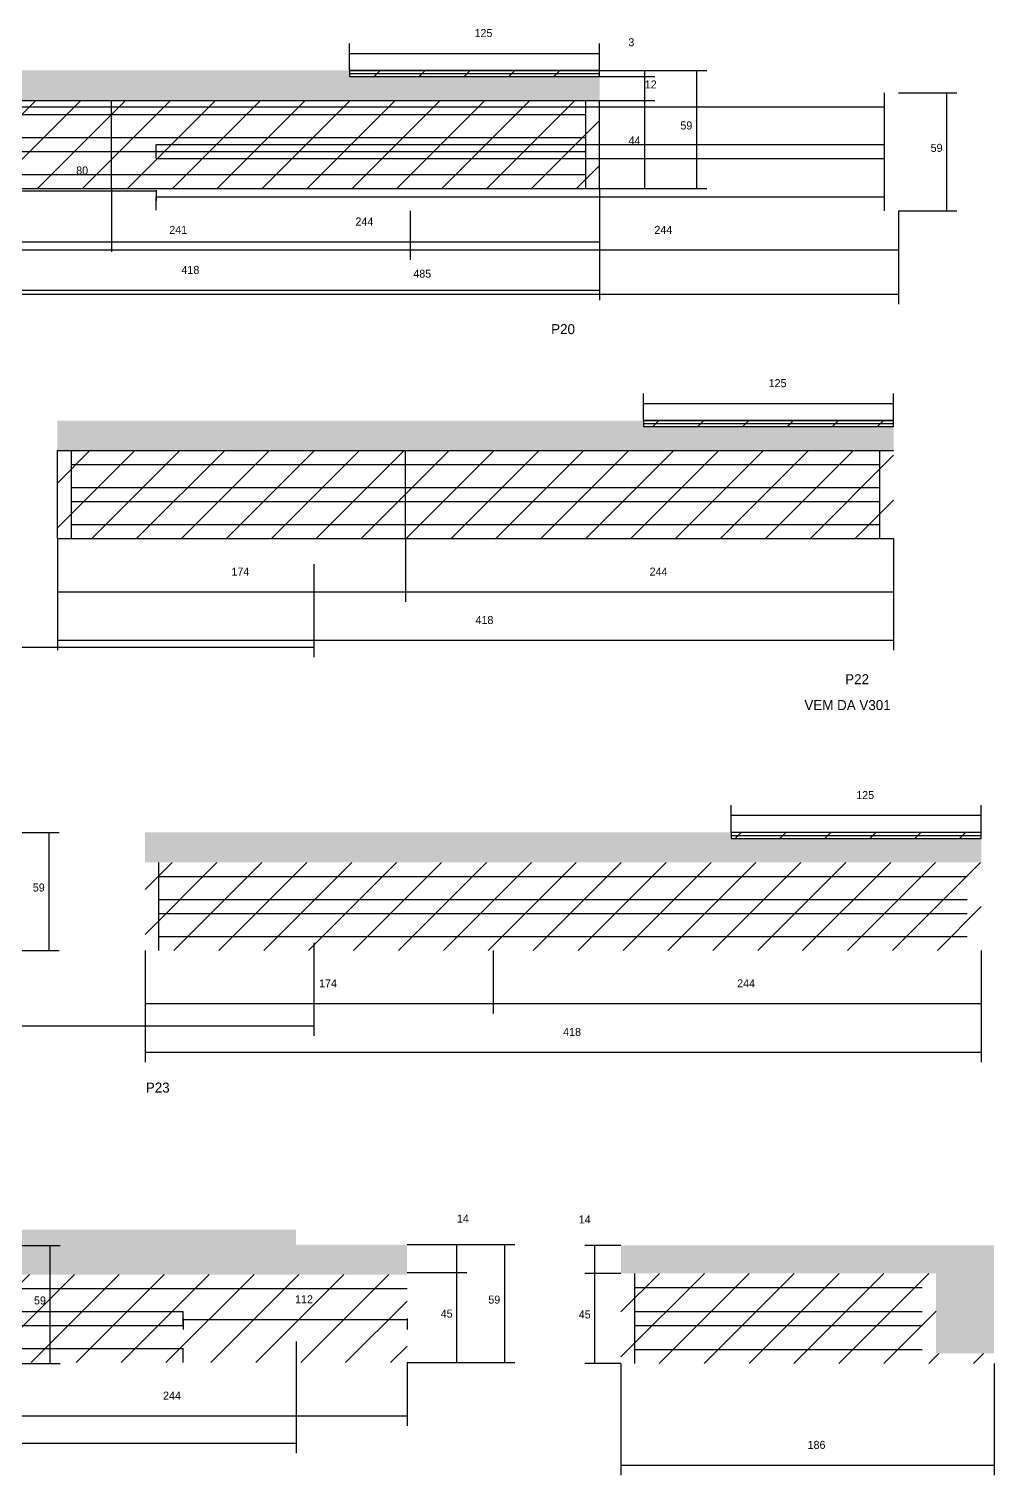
# Model space of a CAD drawing. Header units: metres. Extents: x -65046 to 21926, y -45195 to 1016.
# Drawn here: x 3830 to 4313, y -7226 to -6503 of the extents above; entities that cross this region are included whole.
import ezdxf

# ---------------------------------------------------------------- set-up
doc = ezdxf.new("R2010")
doc.units = ezdxf.units.M
for name, color, linetype in [('COTA', 241, 'Continuous'), ('NOMENCLATURA', 7, 'Continuous'), ('Painéis', 200, 'Continuous'), ('REAPROVEITAMENTO', 251, 'Continuous'), ('SARR_2.2x7', 40, 'Continuous'), ('SARR_EDITAR', 141, 'Continuous'), ('Texto Seção', 7, 'Continuous')]:
    doc.layers.add(name, color=color, linetype=linetype)

msp = doc.modelspace()

# ---------------------------------------------------------------- hatches: boundary and pattern name
at = {"layer": 'COTA'}
h = msp.add_hatch(dxfattribs=at)
h.set_pattern_fill('AR-CONC', scale=0.03)
h.paths.add_polyline_path([(3697.4, -6523.6), (3697.4, -6538.6), (3697.4, -6538.6), (4115.4, -6538.6), (4115.4, -6538.6), (4115.4, -6526.6), (4115.4, -6526.6), (3990.4, -6526.6), (3990.4, -6526.6), (3990.4, -6523.6), (3990.4, -6523.6), (3697.4, -6523.6)])
h = msp.add_hatch(dxfattribs=at)
h.set_pattern_fill('AR-CONC', scale=0.03)
h.paths.add_polyline_path([(3844.4, -6698.6), (3844.4, -6713.6), (3844.4, -6713.6), (4262.4, -6713.6), (4262.4, -6713.6), (4262.4, -6701.6), (4262.4, -6701.6), (4137.4, -6701.6), (4137.4, -6701.6), (4137.4, -6698.6), (4137.4, -6698.6), (3844.4, -6698.6)])
h = msp.add_hatch(dxfattribs=at)
h.set_pattern_fill('AR-CONC', scale=0.03)
h.paths.add_polyline_path([(3888.2, -6904.5), (3888.2, -6919.5), (3888.2, -6919.5), (4306.2, -6919.5), (4306.2, -6919.5), (4306.2, -6907.5), (4306.2, -6907.5), (4181.2, -6907.5), (4181.2, -6907.5), (4181.2, -6904.5), (4181.2, -6904.5), (3888.2, -6904.5)])
h = msp.add_hatch(dxfattribs=at)
h.set_pattern_fill('AR-CONC', scale=0.03)
h.paths.add_polyline_path([(3121.2, -7100), (3121.2, -7117), (3121.2, -7117), (3963.7, -7117), (3963.7, -7117), (3963.7, -7103), (3963.7, -7103), (3758.7, -7103), (3758.7, -7103), (3758.7, -7100), (3758.7, -7100), (3121.2, -7100)])
h = msp.add_hatch(dxfattribs=at)
h.set_pattern_fill('AR-CONC', scale=0.03)
h.paths.add_polyline_path([(4019.2, -7125.5), (4019.2, -7110.5), (4019.2, -7110.5), (3220.7, -7110.5), (3220.7, -7110.5), (3220.7, -7125.5), (3220.7, -7125.5), (4019.2, -7125.5)])
h = msp.add_hatch(dxfattribs=at)
h.set_pattern_fill('AR-CONC', scale=0.03)
h.paths.add_polyline_path([(4126.1, -7110.9), (4126.1, -7124.9), (4126.1, -7124.9), (4283.6, -7124.9), (4283.6, -7124.9), (4283.6, -7164.9), (4283.6, -7164.9), (4312.6, -7164.9), (4312.6, -7164.9), (4312.6, -7110.9), (4312.6, -7110.9), (4126.1, -7110.9)])
at = {"layer": 'REAPROVEITAMENTO'}
h = msp.add_hatch(dxfattribs=at)
h.set_pattern_fill('ANSI31', scale=5)
h.paths.add_polyline_path([(3990.4, -6526.6), (3990.4, -6523.6), (3990.4, -6523.6), (4115.4, -6523.6), (4115.4, -6523.6), (4115.4, -6526.6), (4115.4, -6526.6), (3990.4, -6526.6)])
h = msp.add_hatch(dxfattribs=at)
h.set_pattern_fill('ANSI31', scale=5)
h.paths.add_polyline_path([(3697.4, -6538.6), (3697.4, -6582.6), (3697.4, -6582.6), (4115.4, -6582.6), (4115.4, -6582.6), (4115.4, -6538.6), (4115.4, -6538.6), (3697.4, -6538.6)])
h = msp.add_hatch(dxfattribs=at)
h.set_pattern_fill('ANSI31', scale=5)
h.paths.add_polyline_path([(4137.4, -6701.6), (4137.4, -6698.6), (4137.4, -6698.6), (4262.4, -6698.6), (4262.4, -6698.6), (4262.4, -6701.6), (4262.4, -6701.6), (4137.4, -6701.6)])
h = msp.add_hatch(dxfattribs=at)
h.set_pattern_fill('ANSI31', scale=5)
h.paths.add_polyline_path([(3844.4, -6713.6), (3844.4, -6757.6), (3844.4, -6757.6), (4262.4, -6757.6), (4262.4, -6757.6), (4262.4, -6713.6), (4262.4, -6713.6), (3844.4, -6713.6)])
h = msp.add_hatch(dxfattribs=at)
h.set_pattern_fill('ANSI31', scale=5)
h.paths.add_polyline_path([(4181.2, -6907.5), (4181.2, -6904.5), (4181.2, -6904.5), (4306.2, -6904.5), (4306.2, -6904.5), (4306.2, -6907.5), (4306.2, -6907.5), (4181.2, -6907.5)])
h = msp.add_hatch(dxfattribs=at)
h.set_pattern_fill('ANSI31', scale=5)
h.paths.add_polyline_path([(3888.2, -6919.5), (3888.2, -6963.5), (3888.2, -6963.5), (4306.2, -6963.5), (4306.2, -6963.5), (4306.2, -6919.5), (4306.2, -6919.5), (3888.2, -6919.5)])
h = msp.add_hatch(dxfattribs=at)
h.set_pattern_fill('ANSI31', scale=5)
h.paths.add_polyline_path([(3220.7, -7125.5), (3220.7, -7169.5), (3220.7, -7169.5), (4019.2, -7169.5), (4019.2, -7169.5), (4019.2, -7125.5), (4019.2, -7125.5), (3220.7, -7125.5)])
h = msp.add_hatch(dxfattribs=at)
h.set_pattern_fill('ANSI31', scale=5)
h.paths.add_polyline_path([(4283.6, -7164.9), (4283.6, -7124.9), (4283.6, -7124.9), (4126.1, -7124.9), (4126.1, -7124.9), (4126.1, -7169.9), (4126.1, -7169.9), (4312.6, -7169.9), (4312.6, -7169.9), (4312.6, -7164.9), (4312.6, -7164.9), (4283.6, -7164.9)])

# ---------------------------------------------------------------- linework, layer by layer
at = {"layer": 'COTA'}
for p, q in [((3990.4, -6523.6), (3990.4, -6510.1)), ((4115.4, -6523.6), (4115.4, -6510.1)), ((3990.4, -6515.1), (4115.4, -6515.1)), ((4115.4, -6523.6), (4143, -6523.6)), ((4115.4, -6523.6), (4169, -6523.6)), ((4115.4, -6526.6), (4143, -6526.6)), ((4115.4, -6526.6), (4143, -6526.6)), ((4138, -6526.6), (4138, -6523.6)), ((4138, -6538.6), (4138, -6526.6)), ((4164, -6582.6), (4164, -6523.6)), ((4115.4, -6538.6), (4143, -6538.6)), ((4115.4, -6538.6), (4143, -6538.6)), ((4138, -6582.6), (4138, -6538.6)), ((3871.4, -6582.6), (3871.4, -6614.2)), ((3871.4, -6582.6), (3871.4, -6614.2)), ((4115.4, -6582.6), (4115.4, -6614.2)), ((4115.4, -6582.6), (4115.4, -6638.4)), ((4115.4, -6582.6), (4143, -6582.6)), ((4115.4, -6582.6), (4169, -6582.6)), ((4020.8, -6593.8), (4020.8, -6618.3)), ((4020.8, -6593.8), (4020.8, -6618.3)), ((4264.8, -6593.8), (4264.8, -6618.3)), ((4264.8, -6593.8), (4264.8, -6640.4)), ((3697.4, -6609.2), (3871.4, -6609.2)), ((3779.8, -6613.3), (4020.8, -6613.3)), ((3871.4, -6609.2), (4115.4, -6609.2)), ((4020.8, -6613.3), (4264.8, -6613.3)), ((3697.4, -6633.4), (4115.4, -6633.4)), ((3779.8, -6635.4), (4264.8, -6635.4)), ((4137.4, -6698.6), (4137.4, -6685)), ((4262.4, -6698.6), (4262.4, -6685)), ((4137.4, -6690), (4262.4, -6690)), ((3844.4, -6757.6), (3844.4, -6789.2)), ((3844.4, -6757.6), (3844.4, -6813.4)), ((4018.4, -6757.6), (4018.4, -6789.2)), ((4018.4, -6757.6), (4018.4, -6789.2)), ((4262.4, -6757.6), (4262.4, -6789.2)), ((4262.4, -6757.6), (4262.4, -6813.4)), ((3972.6, -6770.3), (3972.6, -6816.8)), ((3844.4, -6784.2), (4018.4, -6784.2)), ((4018.4, -6784.2), (4262.4, -6784.2)), ((3844.4, -6808.4), (4262.4, -6808.4)), ((3117.6, -6811.8), (3972.6, -6811.8)), ((4181.2, -6904.5), (4181.2, -6890.9)), ((4181.2, -6895.9), (4306.2, -6895.9)), ((4306.2, -6904.5), (4306.2, -6890.9)), ((3791.7, -6904.5), (3845.2, -6904.5)), ((3840.2, -6963.5), (3840.2, -6904.5)), ((3972.6, -6959.6), (3972.6, -7006.1)), ((3791.7, -6963.5), (3845.2, -6963.5)), ((3888.2, -6963.5), (3888.2, -6995)), ((3888.2, -6963.5), (3888.2, -7019.3)), ((4062.2, -6963.5), (4062.2, -6995)), ((4062.2, -6963.5), (4062.2, -6995)), ((4306.2, -6963.5), (4306.2, -6995)), ((4306.2, -6963.5), (4306.2, -7019.3)), ((3888.2, -6990), (4062.2, -6990)), ((4062.2, -6990), (4306.2, -6990)), ((3117.6, -7001.1), (3972.6, -7001.1)), ((3888.2, -7014.3), (4306.2, -7014.3)), ((3798.1, -7110.9), (3845.8, -7110.9)), ((3840.8, -7169.9), (3840.8, -7110.9)), ((4019.2, -7110.5), (4049.1, -7110.5)), ((4019.2, -7110.5), (4073, -7110.5)), ((4044.1, -7124.5), (4044.1, -7110.5)), ((4068, -7169.5), (4068, -7110.5)), ((4126.1, -7110.9), (4108.1, -7110.9)), ((4113.1, -7124.9), (4113.1, -7110.9)), ((4019.2, -7124.5), (4049.1, -7124.5)), ((4019.2, -7124.5), (4049.1, -7124.5)), ((4044.1, -7169.5), (4044.1, -7124.5)), ((4126.1, -7124.9), (4108.1, -7124.9)), ((4126.1, -7124.9), (4108.1, -7124.9)), ((4113.1, -7169.9), (4113.1, -7124.9)), ((3907.2, -7147.5), (3907.2, -7152.9)), ((3907.2, -7147.9), (4019.2, -7147.9)), ((4019.2, -7147.5), (4019.2, -7152.9)), ((3963.7, -7159), (3963.7, -7214.8)), ((3798.1, -7169.9), (3845.8, -7169.9)), ((4019.2, -7169.5), (4019.2, -7201.1)), ((4019.2, -7169.5), (4049.1, -7169.5)), ((4019.2, -7169.5), (4073, -7169.5)), ((4126.1, -7169.9), (4108.1, -7169.9)), ((4126.1, -7169.9), (4126.1, -7225.7)), ((4312.6, -7169.9), (4312.6, -7225.7)), ((3775.2, -7196.1), (4019.2, -7196.1)), ((3121.2, -7209.8), (3963.7, -7209.8)), ((4126.1, -7220.7), (4312.6, -7220.7))]:
    msp.add_line(p, q, dxfattribs=at)
at = {"layer": 'Painéis'}
for p, q in [((3990.4, -6523.6), (4115.4, -6523.6)), ((3990.4, -6526.6), (4115.4, -6526.6)), ((3697.4, -6538.6), (4115.4, -6538.6)), ((3871.4, -6582.6), (3871.4, -6538.6)), ((4115.4, -6582.6), (4115.4, -6538.6)), ((4264.8, -6534.8), (4294, -6534.8)), ((4289, -6593.8), (4289, -6534.8)), ((3697.4, -6582.6), (4115.4, -6582.6)), ((3813.8, -6583.7), (3893.8, -6583.7)), ((3893.8, -6583.4), (3893.8, -6588.7)), ((4264.8, -6593.8), (4294, -6593.8)), ((4137.4, -6698.6), (4262.4, -6698.6)), ((4137.4, -6701.6), (4262.4, -6701.6)), ((3844.4, -6713.6), (4262.4, -6713.6)), ((3844.4, -6757.6), (3844.4, -6713.6)), ((4018.4, -6757.6), (4018.4, -6713.6)), ((3844.4, -6757.6), (4262.4, -6757.6))]:
    msp.add_line(p, q, dxfattribs=at)
for points in [[(4115.4, -6523.6), (3990.4, -6523.6), (3990.4, -6526.6), (4115.4, -6526.6)], [(4262.4, -6698.6), (4137.4, -6698.6), (4137.4, -6701.6), (4262.4, -6701.6)], [(4306.2, -6904.5), (4181.2, -6904.5), (4181.2, -6907.5), (4306.2, -6907.5)]]:
    msp.add_lwpolyline(points, close=True, dxfattribs=at)
at = {"layer": 'SARR_2.2x7'}
for p, q in [((3786.8, -6541.8), (4020.8, -6541.8)), ((4020.8, -6541.8), (4257.9, -6541.8)), ((4108.5, -6582.6), (4108.5, -6538.6)), ((4257.9, -6593.8), (4257.9, -6534.8)), ((3697.4, -6545.6), (3871.4, -6545.6)), ((3871.4, -6545.6), (4108.5, -6545.6)), ((3742.9, -6557.1), (3871.4, -6557.1)), ((3871.4, -6557.1), (4108.5, -6557.1)), ((3893.8, -6560.6), (4020.8, -6560.6)), ((3893.8, -6567.6), (3893.8, -6560.6)), ((4020.8, -6560.6), (4257.9, -6560.6)), ((3742.9, -6564.1), (3871.4, -6564.1)), ((3871.4, -6564.1), (4108.5, -6564.1)), ((3893.8, -6567.6), (4020.8, -6567.6)), ((4020.8, -6567.6), (4257.9, -6567.6)), ((3742.9, -6575.6), (3871.4, -6575.6)), ((3871.4, -6575.6), (4108.5, -6575.6)), ((3893.8, -6586.8), (4020.8, -6586.8)), ((3893.8, -6593.5), (3893.8, -6586.8)), ((4020.8, -6586.8), (4257.9, -6586.8)), ((3851.4, -6757.6), (3851.4, -6713.6)), ((4255.5, -6757.6), (4255.5, -6713.6)), ((3851.4, -6720.6), (4018.4, -6720.6)), ((4018.4, -6720.6), (4255.5, -6720.6)), ((3851.4, -6732.1), (4018.4, -6732.1)), ((4018.4, -6732.1), (4255.5, -6732.1)), ((3851.4, -6739.1), (4018.4, -6739.1)), ((4018.4, -6739.1), (4255.5, -6739.1)), ((3851.4, -6750.6), (4018.4, -6750.6)), ((4018.4, -6750.6), (4255.5, -6750.6)), ((3895.1, -6963.5), (3895.1, -6919.5)), ((3895.1, -6926.5), (4062.2, -6926.5)), ((4062.2, -6926.5), (4299.2, -6926.5)), ((3895.1, -6938), (4062.2, -6938)), ((4062.2, -6938), (4299.2, -6938)), ((3895.1, -6945), (4062.2, -6945)), ((4062.2, -6945), (4299.2, -6945)), ((3895.1, -6956.5), (4062.2, -6956.5)), ((4062.2, -6956.5), (4299.2, -6956.5)), ((4133.1, -7169.9), (4133.1, -7124.9)), ((3775.2, -7132.5), (4019.2, -7132.5)), ((4133.1, -7131.9), (4276.6, -7131.9)), ((3775.2, -7144), (3907.2, -7144)), ((3907.2, -7151), (3907.2, -7144)), ((4133.1, -7143.9), (4276.6, -7143.9)), ((3775.2, -7151), (3907.2, -7151)), ((4133.1, -7150.9), (4276.6, -7150.9)), ((3775.2, -7162.5), (3907.2, -7162.5)), ((3907.2, -7169.5), (3907.2, -7162.5)), ((4133.1, -7162.9), (4276.6, -7162.9))]:
    msp.add_line(p, q, dxfattribs=at)
at = {"layer": 'SARR_EDITAR'}
for p, q in [((3990.4, -6525.1), (4115.4, -6525.1)), ((4137.4, -6700.1), (4262.4, -6700.1)), ((4181.2, -6906), (4306.2, -6906))]:
    msp.add_line(p, q, dxfattribs=at)

# ---------------------------------------------------------------- texts
at = {"layer": 'COTA'}
for s, p in [('125', (4052.9, -6506.9)), ('3', (4129.8, -6511.5)), ('12', (4138, -6532.6)), ('59', (4155.8, -6553.1)), ('44', (4129.9, -6560.6)), ('244', (3993.4, -6601.1)), ('241', (3900.3, -6605.3)), ('244', (4142.8, -6605.3)), ('418', (3906.4, -6625.3)), ('485', (4022.3, -6627.2)), ('125', (4199.9, -6681.9)), ('174', (3931.4, -6776.1)), ('244', (4140.4, -6776.1)), ('418', (4053.4, -6800.3)), ('125', (4243.7, -6887.8)), ('59', (3832.1, -6934)), ('174', (3975.2, -6981.9)), ('244', (4184.2, -6981.9)), ('418', (4097.2, -7006.2)), ('14', (4044.1, -7099.5)), ('14', (4105, -7099.9)), ('59', (3832.7, -7140.4)), ('112', (3963.2, -7139.8)), ('59', (4059.8, -7140)), ('45', (4036, -7147)), ('45', (4105, -7147.4)), ('244', (3897.2, -7188)), ('186', (4219.4, -7212.6))]:
    msp.add_text(s, height=4, dxfattribs=at).set_placement(p)
at = {"layer": 'NOMENCLATURA'}
for s, p in [('P20', (4091.2, -6655.4)), ('P22', (4238.2, -6830.4)), ('P23', (3888.6, -7034.5))]:
    msp.add_text(s, height=5, dxfattribs=at).set_placement(p)
at = {"layer": 'Painéis'}
for s, p in [('59', (4280.9, -6564.3)), ('80', (3853.8, -6575.6))]:
    msp.add_text(s, height=4, dxfattribs=at).set_placement(p)
at = {"layer": 'Texto Seção'}
msp.add_text('VEM DA V301', height=5, dxfattribs=at).set_placement((4217.8, -6843.3))

doc.saveas('drawing.dxf')
